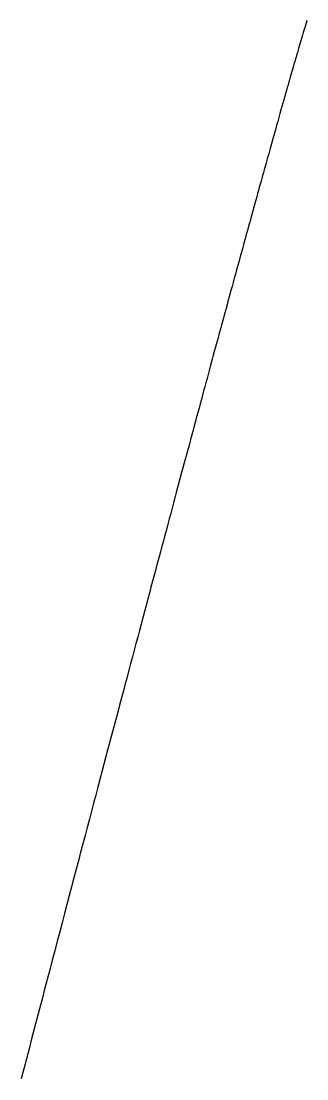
# Model space of a CAD drawing. Header units: millimetres. Extents: x -177462 to 32, y -655989 to 34.
import ezdxf

# ---------------------------------------------------------------- set-up
doc = ezdxf.new("R2010")
doc.units = ezdxf.units.MM
doc.layers.get('0').update_dxf_attribs({"lineweight": 25, "true_color": 0xffffff})

msp = doc.modelspace()

# ---------------------------------------------------------------- linework, layer by layer
for points, degree, knots in [([(0, 30), (0, 20), (10, 20), (10, 30), (5, 26), (3, 36), (-8, 37), (-13, 27), (-7, 23), (-4, 28), (0, 30), (0, 20), (10, 20), (10, 30), (5, 26), (3, 36), (-8, 37), (-13, 27), (-7, 23)], 9, [-8, -8, -7, -6, -5, -4, -3, -2, -1, 0, 1, 2, 3, 4, 5, 6, 7, 8, 9, 10, 11, 12, 13, 14, 15, 16, 17, 18, 18]), ([(0, 5), (-5, 10), (-10, 0), (0, -10), (10, 0), (5, 10), (0, 5), (-5, 10), (-10, 0)], 3, [-2, -2, -1, 0, 1, 2, 3, 4, 5, 6, 7, 8, 8])]:
    msp.add_open_spline(points, degree=degree, knots=knots)
msp.add_open_spline([(0, 0), (28, 0), (13, 10), (30, 10), (32, 0)], degree=3)
for p in [(-10, 0), (-5, 10), (0, 5), (5, 10), (10, 0), (0, -10)]:
    msp.add_point(p)

doc.saveas('drawing.dxf')
